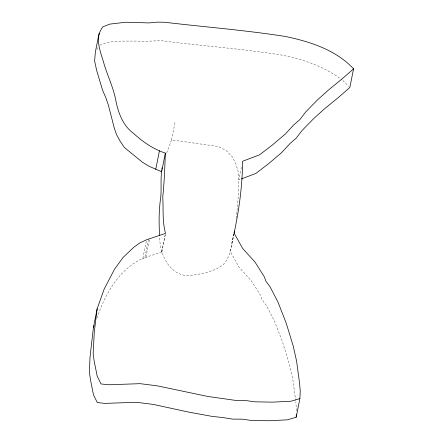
<?xml version="1.0" encoding="UTF-8"?>
<svg xmlns="http://www.w3.org/2000/svg" width="443" height="443" viewBox="0 0 443 443"><rect width="100%" height="100%" fill="white"/><g stroke="black" fill="none" stroke-linecap="round" stroke-linejoin="round"><path stroke-width="0.33" stroke-dasharray="2.21 1.66" d="M296.472 410.849L295.841 401.812M236.125 218.266L237.531 205.668L238.733 189.023L238.871 179.88L238.212 171.734L235.914 163.882L232.132 156.65L226.262 150.631L218.438 146.489L171.535 139.96L166.241 154.175M233.644 233.921C231.24 244.553 231.157 256.497 223.062 264.809C214.052 271.67 202.412 273.702 191.454 275.396C170.461 278.071 159.109 254.094 159.74 236.363M146.323 241.075L142.867 258.358C118.431 269.477 104.592 295.16 96.402 319.575M148.477 239.154L144.756 257.765L142.867 258.358L161.872 251.984M145.919 257.35L149.634 238.733M171.535 139.96L175.251 121.349M161.767 251.84L165.217 234.557M161.811 252.006L165.4 234.054M241.396 167.255L238.871 179.88L240.754 179.171M233.965 233.754L230.377 251.702L238.932 267.057L251.425 280.884L260.667 295.52L262.19 299.872L266.365 305.471L274.223 320.605L282.507 341.824L289.523 364.689L292.873 379.767L295.675 400.516M231.783 243.224L233.965 234.535M96.79 49.511L98.523 46.593M99.852 45.18C111.531 39.87 124.682 41.398 137.147 41.033C147.663 42.235 158.206 39.488 168.694 41.697C206.327 46.138 244.159 49.151 281.604 55.076C302.89 59.351 324.37 66.323 341.752 79.751M342.816 80.482L348.907 86.54"/><path stroke-width="0.66" d="M241.38 178.933L255.81 173.462L268.524 163.744L281.515 152.691L290.082 143.477L296.145 138.227L302.021 130.53L313.915 118.359L325.312 108.147L337.954 97.87L349.843 87.47L353.564 68.859C335.91 49.876 310.022 41.598 285.32 36.464C245.284 30.168 204.827 27.029 164.597 22.244L156.933 22.15L149.175 22.925L125.806 22.233L109.903 24.099L102.937 26.813C93.711 38.126 101.065 52.667 104.321 64.877C108.214 77.243 113.906 89.043 116.121 101.951C118.63 113.812 123.464 126.255 133.692 133.487C142.901 141.993 153.4 149.119 165.355 153.134C164.774 167.725 164.32 182.289 162.769 196.842C163.445 209.035 162.243 221.517 165.532 233.389L146.589 239.746L139.595 243.035L133.686 247.377L123.027 257.521L114.599 269.128L104.26 288.847L97.155 308.76L93.44 327.371L89.973 357.656L89.436 372.419L90.499 379.95L93.484 394.851L97.294 402.554L104.797 403.385L136.366 402.277L153.344 404.42L188.109 411.979L212.718 416.498L222.308 417.467L232.586 419.111L242.061 419.156L251.303 420.44L269.078 420.75L287.258 419.842L296.173 417.24L296.289 414.681M296.173 417.24L299.889 398.622L300.249 390.959L299.557 383.201L296.594 361.156L293.238 346.077L286.228 323.213L277.944 301.993L270.086 286.859L265.911 281.261L264.382 276.908L255.146 262.273L242.653 248.44L234.098 233.09C239.126 209.511 242.426 185.44 242.587 161.269L259.532 154.851L272.246 145.132L285.237 134.079L293.798 124.865L299.861 119.616L305.742 111.918L317.631 99.747L329.033 89.536L341.675 79.258L353.564 68.859M161.773 170.433C160.211 180.738 162.022 191.21 160.172 201.493C158.876 212.856 158.876 224.391 159.652 235.742M161.911 169.115L162.049 167.803M97.155 308.76L94.304 331.818L93.157 353.807L94.215 361.333L97.205 376.24L101.015 383.937L108.513 384.773L140.082 383.666L157.066 385.803L207.939 396.485L236.302 400.5L245.776 400.544L255.018 401.829L272.799 402.139L290.979 401.231L299.889 398.622M234.148 233.179L234.425 231.146M99.121 33.231L95.4 51.842L94.608 60.907L96.679 70.559L102.571 90.167L106.054 98.252L108.325 104.98L114.327 128.171L116.431 134.379L120.18 141.306L124.389 147.469L142.214 162.088L148.837 166.164L161.634 171.751L165.355 153.134M155.726 169.376L159.441 150.764M93.44 327.371L94.126 325.583"/></g></svg>
